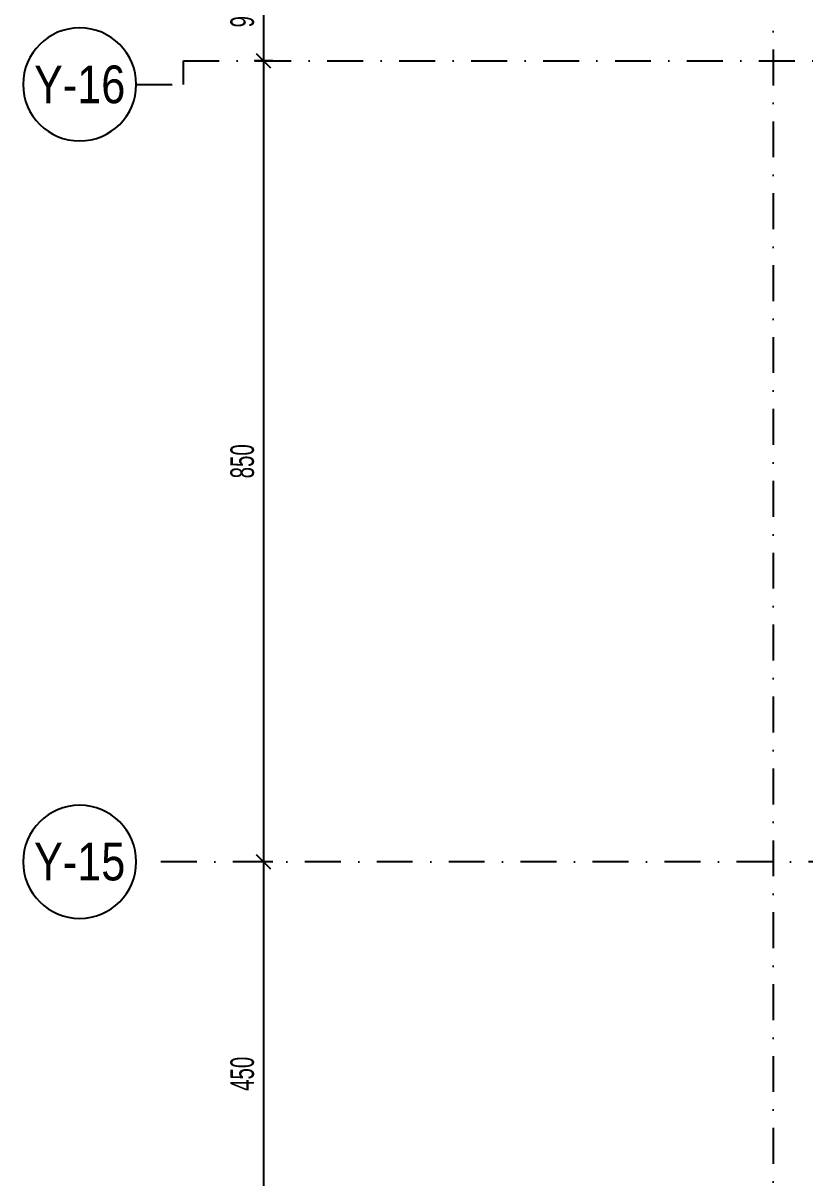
# Model space of a CAD drawing. Header units: millimetres. Extents: x -10495 to 38910, y -777 to 43288.
# Drawn here: x -896 to -66, y 1365 to 2590 of the extents above; entities that cross this region are included whole.
import ezdxf
from ezdxf.enums import TextEntityAlignment as Align

# ---------------------------------------------------------------- set-up
doc = ezdxf.new("R2010")
doc.units = ezdxf.units.MM
doc.header["$LTSCALE"] = 100
doc.header["$PDSIZE"] = -100
doc.linetypes.add('DASHDOT', pattern=[25.4, 12.7, -6.35, 0, -6.35])
for name, color, linetype in [('AKS BALON_ULK', 9, 'Continuous'), ('AKS YAZI_ULK', 20, 'Continuous'), ('AKS_ULK', 8, 'DASHDOT'), ('OLCU DIS_ULK', 7, 'Continuous')]:
    doc.layers.add(name, color=color, linetype=linetype)
doc.styles.add('ULK-SIMPLXTW.shx', font='ARIALN.TTF')
doc.styles.add('ulkr-simplxtw.shx', font='ulkr-simplxtw.shx', dxfattribs={"width": 0.65})
doc.dimstyles.new('1-100-DIS_ULK', dxfattribs={"dimscale": 100, "dimtxt": 0.25, "dimasz": 0.15, "dimexe": 0.1, "dimexo": 0.1, "dimgap": 0.1, "dimtad": 1, "dimdec": 0, "dimzin": 9, "dimdsep": 46, "dimtxsty": 'ulkr-simplxtw.shx', "dimblk": 'OBLIQUE', "dimcen": 0.1, "dimdle": 0.11, "dimclrd": 256, "dimclre": 256, "dimclrt": 3, "dimadec": 0, "dimazin": 0, "dimtfac": 1, "dimtdec": 0, "dimtix": 1, "dimtmove": 1, "dimatfit": 3, "dimldrblk": 'OBLIQUE', "dimfxl": 1, "dimtolj": 1, "dimtzin": 12, "dimarcsym": 0})

# ---------------------------------------------------------------- blocks, each defined once
blk = doc.blocks.new('AKS SEMBOL_ULK')
at = {"layer": 'AKS BALON_ULK', "linetype": 'ByBlock'}
blk.add_circle((0, -41.2), 60, dxfattribs=at)
at = {"layer": 'AKS YAZI_ULK', "style": 'ULK-SIMPLXTW.shx'}
blk.add_attdef('1', text='', height=40, dxfattribs=at).set_placement((0, -41.2), align=Align.MIDDLE)
blk = doc.blocks.new('_Oblique')
at = {"color": 0, "linetype": 'ByBlock', "lineweight": -2}
blk.add_line((-0.5, -0.5), (0.5, 0.5), dxfattribs=at)
blk = doc.blocks.new('*D1406')
at = {"layer": 'Defpoints', "color": 0, "transparency": 16777216}
for p in [(-620.5, 2550), (-640.5, 1700), (-620.5, 1700)]:
    blk.add_point(p, dxfattribs=at)
at = {"layer": 'OLCU DIS_ULK', "lineweight": -2, "transparency": 16777216}
for p, q in [((-630.5, 2550), (-650.5, 2550)), ((-640.5, 2561), (-640.5, 1689)), ((-630.5, 1700), (-650.5, 1700))]:
    blk.add_line(p, q, dxfattribs=at)
at = {"layer": 'OLCU DIS_ULK', "lineweight": -2, "transparency": 16777216, "xscale": 15, "yscale": 15, "zscale": 15}
for p, rotation in [((-640.5, 2550), 90), ((-640.5, 1700), 270)]:
    blk.add_blockref('_Oblique', p, dxfattribs=dict(at, rotation=rotation))
at = {"layer": 'OLCU DIS_ULK', "color": 3, "transparency": 16777216, "insert": (-663, 2125), "char_height": 25, "attachment_point": 5, "rotation": 90, "style": 'ulkr-simplxtw.shx'}
blk.add_mtext('\\A1;850', dxfattribs=at)
blk = doc.blocks.new('*D1407')
at = {"layer": 'Defpoints', "color": 0, "transparency": 16777216}
for p in [(-620.5, 2645), (-640.5, 2550), (-620.5, 2550)]:
    blk.add_point(p, dxfattribs=at)
at = {"layer": 'OLCU DIS_ULK', "lineweight": -2, "transparency": 16777216}
for p, q in [((-640.5, 2656), (-640.5, 2539)), ((-630.5, 2645), (-650.5, 2645)), ((-630.5, 2550), (-650.5, 2550))]:
    blk.add_line(p, q, dxfattribs=at)
at = {"layer": 'OLCU DIS_ULK', "lineweight": -2, "transparency": 16777216, "xscale": 15, "yscale": 15, "zscale": 15}
for p, rotation in [((-640.5, 2645), 90), ((-640.5, 2550), 270)]:
    blk.add_blockref('_Oblique', p, dxfattribs=dict(at, rotation=rotation))
at = {"layer": 'OLCU DIS_ULK', "color": 3, "transparency": 16777216, "insert": (-663, 2597.5), "char_height": 25, "attachment_point": 5, "rotation": 90, "style": 'ulkr-simplxtw.shx'}
blk.add_mtext('\\A1;95', dxfattribs=at)
blk = doc.blocks.new('*D1408')
at = {"layer": 'Defpoints', "color": 0, "transparency": 16777216}
for p in [(-620.5, 1700), (-640.5, 1250), (-620.5, 1250)]:
    blk.add_point(p, dxfattribs=at)
at = {"layer": 'OLCU DIS_ULK', "lineweight": -2, "transparency": 16777216}
for p, q in [((-640.5, 1711), (-640.5, 1239)), ((-630.5, 1700), (-650.5, 1700)), ((-630.5, 1250), (-650.5, 1250))]:
    blk.add_line(p, q, dxfattribs=at)
at = {"layer": 'OLCU DIS_ULK', "lineweight": -2, "transparency": 16777216, "xscale": 15, "yscale": 15, "zscale": 15}
for p, rotation in [((-640.5, 1700), 90), ((-640.5, 1250), 270)]:
    blk.add_blockref('_Oblique', p, dxfattribs=dict(at, rotation=rotation))
at = {"layer": 'OLCU DIS_ULK', "color": 3, "transparency": 16777216, "insert": (-663, 1475), "char_height": 25, "attachment_point": 5, "rotation": 90, "style": 'ulkr-simplxtw.shx'}
blk.add_mtext('\\A1;450', dxfattribs=at)

msp = doc.modelspace()

# ---------------------------------------------------------------- linework, layer by layer
at = {"layer": 'AKS_ULK', "ltscale": 0.03}
for points in [[(-125, 3909.14), (-125, 3859.14), (-100, 3859.14), (-100, -606.87)], [(-775.51, 2525), (-725.51, 2525), (-725.51, 2550), (6716.16, 2550), (6716.16, 2475), (6766.16, 2475)], [(6766.16, 1700), (-775.51, 1700)]]:
    msp.add_lwpolyline(points, dxfattribs=at)

# ---------------------------------------------------------------- block references
at = {"layer": 'AKS_ULK', "linetype": 'ByBlock'}
ref = msp.add_blockref('AKS SEMBOL_ULK', (-835.51, 2483.75), dxfattribs=dict(at, xscale=-1, rotation=180))
ref.add_attrib('1', 'Y-16', dxfattribs={"layer": 'AKS YAZI_ULK', "height": 40, "style": 'ULK-SIMPLXTW.shx'}).set_placement((-835.51, 2525), align=Align.MIDDLE)
ref = msp.add_blockref('AKS SEMBOL_ULK', (-835.51, 1658.75), dxfattribs=dict(at, xscale=-1, rotation=180))
ref.add_attrib('1', 'Y-15', dxfattribs={"layer": 'AKS YAZI_ULK', "height": 40, "style": 'ULK-SIMPLXTW.shx'}).set_placement((-835.51, 1700), align=Align.MIDDLE)

# ---------------------------------------------------------------- dimensions: what is measured, and where the dimension line sits
at = {"layer": 'OLCU DIS_ULK'}
for base, p1, p2, picture, middle in [((-640.51, 2550), (-620.51, 2645), (-620.51, 2550), '*D1407', (-663.01, 2597.5)), ((-640.51, 1700), (-620.51, 2550), (-620.51, 1700), '*D1406', (-663.01, 2125)), ((-640.51, 1250), (-620.51, 1700), (-620.51, 1250), '*D1408', (-663.01, 1475))]:
    dim = msp.add_linear_dim(base=base, p1=p1, p2=p2, angle=270, dimstyle='1-100-DIS_ULK', dxfattribs=at)
    dim.commit()
    dim.dimension.update_dxf_attribs({"geometry": picture, "text_midpoint": middle})

doc.saveas('drawing.dxf')
